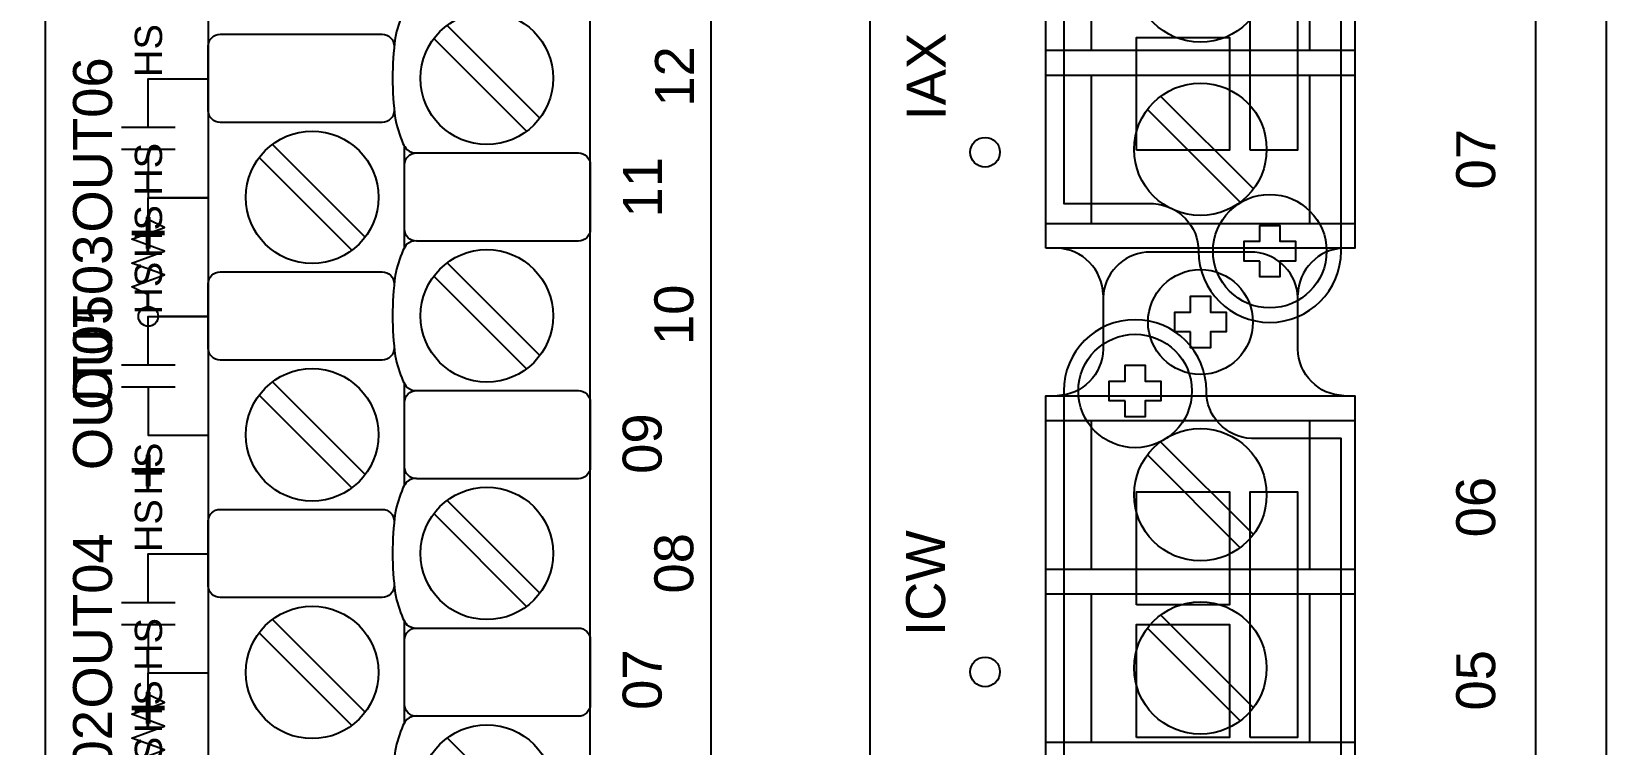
# Model space of a CAD drawing. Extents: x 1 to 47, y 1 to 34.6.
# Drawn here: x 35.134 to 39.11, y 5.817 to 7.618 of the extents above; entities that cross this region are included whole.
import ezdxf

# ---------------------------------------------------------------- set-up
doc = ezdxf.new("R2010")
doc.units = 0
doc.header["$MEASUREMENT"] = 0
for name, color, linetype in [('2_1__X__SCREW_TERMINAL_BLO', 7, 'CONTINUOUS'), ('2_2__2__CONNECTORIZED', 7, 'CONTINUOUS'), ('8_1__0__EMPTY_IO_BOARD_POS', 7, 'CONTINUOUS'), ('8_2__2___8__OPTOISOLATED_I', 7, 'CONTINUOUS'), ('8_3__7___8__OPTOISOLATED_I', 7, 'CONTINUOUS'), ('8_4__C___18__COMMON____6__', 7, 'CONTINUOUS'), ('8_5__D___18__COMMON____6__', 7, 'CONTINUOUS'), ('8_6__E___8__OPTOISOLATED_I', 7, 'CONTINUOUS'), ('8_7__4___18__COMMON____6__', 7, 'CONTINUOUS'), ('8_8__8___8__OPTOISOLATED_I', 7, 'CONTINUOUS'), ('9_0______DWG_', 7, 'CONTINUOUS')]:
    doc.layers.add(name, color=color, linetype=linetype)
doc.styles.add('ARIAL', font='arial.ttf')

msp = doc.modelspace()

# ---------------------------------------------------------------- linework, layer by layer
at = {"layer": '2_1__X__SCREW_TERMINAL_BLO'}
for points in [[(37.695, 7.0703), (37.695, 9.7579), (38.475, 9.7579), (38.475, 7.0703)], [(38.0602, 6.8592), (38.0199, 6.8592), (38.0199, 6.9091), (38.0602, 6.9091), (38.0602, 6.9492), (38.1101, 6.9492), (38.1101, 6.9091), (38.1501, 6.9091), (38.1501, 6.8592), (38.1101, 6.8592), (38.1101, 6.819), (38.0602, 6.819)], [(37.695, 4.0102), (37.695, 6.6978), (38.475, 6.6978), (38.475, 4.0102)]]:
    msp.add_lwpolyline(points, close=True, dxfattribs=at)
for points in [[(37.8101, 7.5704), (37.8101, 7.9454)], [(38.3599, 7.9454), (38.3599, 7.5704)], [(37.695, 7.5704), (38.475, 7.5704)], [(37.695, 7.5079), (38.475, 7.5079)], [(37.8101, 7.1329), (37.8101, 7.5079)], [(38.3599, 7.5079), (38.3599, 7.1329)], [(37.9845, 7.4542), (38.2186, 7.2201)], [(37.951, 7.4208), (38.1852, 7.1867)], [(37.695, 7.1329), (38.475, 7.1329)], [(37.695, 6.6352), (38.475, 6.6352)], [(37.8101, 6.2602), (37.8101, 6.6352)], [(38.3599, 6.6352), (38.3599, 6.2602)], [(37.9845, 6.5816), (38.2186, 6.3474)], [(37.951, 6.5482), (38.1852, 6.314)], [(37.695, 6.2602), (38.475, 6.2602)], [(37.695, 6.1979), (38.475, 6.1979)], [(37.8101, 5.8229), (37.8101, 6.1979)], [(38.3599, 6.1979), (38.3599, 5.8229)], [(37.9845, 6.1441), (38.2186, 5.9099)], [(37.951, 6.1107), (38.1852, 5.8765)], [(37.695, 5.8229), (38.475, 5.8229)]]:
    msp.add_lwpolyline(points, dxfattribs=at)
for points in [[(37.839, 6.9523, 0.403969), (37.7231, 7.0703)], [(38.4469, 6.698, -0.403969), (38.331, 6.8159), (38.3309, 6.9461, 0.374201), (38.2222, 7.0607), (37.9478, 7.0607, 0.374201), (37.839, 6.9461), (37.839, 6.8159, -0.403969), (37.7231, 6.698)], [(38.4469, 7.0703, 0.403969), (38.331, 6.9523)]]:
    msp.add_lwpolyline(points, format="xyb", dxfattribs=at)
for centre, radius in [((38.0848, 7.758), 0.1673), ((38.0848, 7.3204), 0.1673), ((38.085, 6.8841), 0.1324), ((38.0848, 6.4478), 0.1673), ((38.0848, 6.0103), 0.1673)]:
    msp.add_circle(centre, radius, dxfattribs=at)
at = {"layer": '2_2__2__CONNECTORIZED'}
for points in [[(38.08, 7.063, 1), (38.44, 7.063), (38.4402, 9.653), (38.2139, 9.653, -0.405199), (38.1, 9.7729, 0.999995), (37.7399, 9.7729), (37.7401, 7.183), (37.9661, 7.183, -0.399232)], [(38.08, 4, 1), (38.44, 4), (38.4402, 6.59), (38.2139, 6.59, -0.405199), (38.1, 6.7099, 0.999995), (37.7399, 6.7099), (37.7401, 4.12), (37.9661, 4.12, -0.399232)]]:
    msp.add_lwpolyline(points, format="xyb", close=True, dxfattribs=at)
for points in [[(38.2101, 7.3179), (38.2101, 7.9379), (38.3301, 7.9379), (38.3301, 7.3179)], [(37.9235, 7.3179), (37.9235, 7.6029), (38.1585, 7.6029), (38.1585, 7.3179)], [(38.2348, 7.038), (38.1949, 7.038), (38.1949, 7.088), (38.2348, 7.088), (38.2348, 7.1281), (38.2852, 7.1281), (38.2852, 7.088), (38.3251, 7.088), (38.3251, 7.038), (38.2852, 7.038), (38.2852, 6.9979), (38.2348, 6.9979), (38.2348, 7.038)], [(37.8948, 6.6849), (37.8548, 6.6849), (37.8548, 6.7349), (37.8948, 6.7349), (37.8948, 6.775), (37.9451, 6.775), (37.9451, 6.7349), (37.9851, 6.7349), (37.9851, 6.6849), (37.9451, 6.6849), (37.9451, 6.6448), (37.8948, 6.6448), (37.8948, 6.6849)], [(37.9235, 6.1699), (37.9235, 6.4549), (38.1585, 6.4549), (38.1585, 6.1699)], [(38.2101, 5.8349), (38.2101, 6.4549), (38.3301, 6.4549), (38.3301, 5.8349)], [(37.9235, 5.8349), (37.9235, 6.1199), (38.1585, 6.1199), (38.1585, 5.8349)]]:
    msp.add_lwpolyline(points, close=True, dxfattribs=at)
for centre in [(38.26, 7.063), (37.92, 6.7099)]:
    msp.add_circle(centre, 0.1433, dxfattribs=at)
at = {"layer": '8_1__0__EMPTY_IO_BOARD_POS'}
msp.add_lwpolyline([(36.3965, 4.0875), (36.5145, 4.0875, 0.414213), (36.5445, 4.1175), (36.5445, 9.0993, 0.414214), (36.5145, 9.1293), (36.2015, 9.1293), (35.9567, 9.2202, 0.480048), (35.7585, 9.0752), (35.7585, 8.841, -0.414214), (35.7285, 8.811), (35.6104, 8.811, 0.414212), (35.5804, 8.781), (35.5803, 8.781), (35.5803, 3.7999, 0.414215), (35.6103, 3.7699), (35.9232, 3.77), (36.1679, 3.6791, 0.47859), (36.3665, 3.8241), (36.3665, 4.0575, -0.414214)], format="xyb", close=True, dxfattribs=at)
at = {"layer": '8_2__2___8__OPTOISOLATED_I'}
for points in [[(36.3965, 4.0875), (36.5145, 4.0875, 0.414213), (36.5445, 4.1175), (36.5445, 9.0993, 0.414214), (36.5145, 9.1293), (36.2015, 9.1293), (35.9567, 9.2202, 0.480048), (35.7585, 9.0752), (35.7585, 8.841, -0.414214), (35.7285, 8.811), (35.6104, 8.811, 0.414212), (35.5804, 8.781), (35.5803, 8.781), (35.5803, 3.7999, 0.414215), (35.6103, 3.7699), (35.9232, 3.77), (36.1679, 3.6791, 0.47859), (36.3665, 3.8241), (36.3665, 4.0575, -0.414214)], [(36.0757, 7.1183), (36.0757, 7.2811, -0.414214), (36.1057, 7.3111), (36.5145, 7.3111, -0.414214), (36.5445, 7.2811), (36.5445, 7.1183, -0.414214), (36.5145, 7.0883), (36.1057, 7.0883, -0.414214)], [(36.0757, 6.5183), (36.0757, 6.6811, -0.414214), (36.1057, 6.7111), (36.5145, 6.7111, -0.414214), (36.5445, 6.6811), (36.5445, 6.5183, -0.414214), (36.5145, 6.4883), (36.1057, 6.4883, -0.414214)], [(36.0757, 5.9183), (36.0757, 6.0811, -0.414214), (36.1057, 6.1111), (36.5145, 6.1111, -0.414214), (36.5445, 6.0811), (36.5445, 5.9183, -0.414214), (36.5145, 5.8883), (36.1057, 5.8883, -0.414214)]]:
    msp.add_lwpolyline(points, format="xyb", close=True, dxfattribs=at)
for points in [[(36.1057, 7.689, 0.191033), (36.0818, 7.6805, 0.081668), (36.0717, 7.6649, 0.0591), (36.0523, 7.6012, 0.034646), (36.0453, 7.4996, 0.03436), (36.0523, 7.399, 0.0591), (36.0717, 7.3352, 0.081668), (36.0818, 7.3196, 0.191033), (36.1057, 7.3111)], [(36.0491, 7.426), (36.0491, 7.4181, -0.414214), (36.0191, 7.3881), (35.6103, 7.3881, -0.414214), (35.5803, 7.4181), (35.5803, 7.5809, -0.414214), (35.6103, 7.6109), (36.0191, 7.6109, -0.414214), (36.0491, 7.5809), (36.0491, 7.5741)], [(36.1057, 7.089, 0.191033), (36.0818, 7.0805, 0.081668), (36.0717, 7.0649, 0.0591), (36.0523, 7.0012, 0.034646), (36.0453, 6.8996, 0.03436), (36.0523, 6.799, 0.0591), (36.0717, 6.7352, 0.081668), (36.0818, 6.7196, 0.191033), (36.1057, 6.7111)], [(36.0491, 6.826), (36.0491, 6.8181, -0.414214), (36.0191, 6.7881), (35.6103, 6.7881, -0.414214), (35.5803, 6.8181), (35.5803, 6.9809, -0.414214), (35.6103, 7.0109), (36.0191, 7.0109, -0.414214), (36.0491, 6.9809), (36.0491, 6.9741)], [(36.1057, 6.489, 0.191033), (36.0818, 6.4805, 0.081668), (36.0717, 6.4649, 0.0591), (36.0523, 6.4012, 0.034646), (36.0453, 6.2996, 0.03436), (36.0523, 6.199, 0.0591), (36.0717, 6.1352, 0.081668), (36.0818, 6.1196, 0.191033), (36.1057, 6.1111)], [(36.0491, 6.226), (36.0491, 6.2181, -0.414214), (36.0191, 6.1881), (35.6103, 6.1881, -0.414214), (35.5803, 6.2181), (35.5803, 6.3809, -0.414214), (35.6103, 6.4109), (36.0191, 6.4109, -0.414214), (36.0491, 6.3809), (36.0491, 6.3741)], [(36.1057, 5.889, 0.191033), (36.0818, 5.8805, 0.081668), (36.0717, 5.8649, 0.0591), (36.0523, 5.8012, 0.034646), (36.0453, 5.6996, 0.03436), (36.0523, 5.599, 0.0591), (36.0717, 5.5352, 0.081668), (36.0818, 5.5196, 0.191033), (36.1057, 5.5111)]]:
    msp.add_lwpolyline(points, format="xyb", dxfattribs=at)
for points in [[(36.1497, 7.6), (36.3839, 7.3659)], [(36.1831, 7.6334), (36.4173, 7.3993)], [(35.4288, 7.376), (35.4288, 7.4982), (35.5799, 7.4982)], [(35.3613, 7.376), (35.4963, 7.376)], [(35.3613, 7.3203), (35.4963, 7.3203)], [(35.4288, 7.3203), (35.4288, 7.1982), (35.5799, 7.1982)], [(35.7421, 7.3328), (35.9763, 7.0986)], [(36.0757, 7.0725), (36.0757, 7.3276)], [(35.7087, 7.2994), (35.9429, 7.0652)], [(36.1497, 7), (36.3839, 6.7658)], [(36.1831, 7.0334), (36.4173, 6.7993)], [(35.4288, 6.776), (35.4288, 6.8982), (35.5799, 6.8982)], [(35.3613, 6.776), (35.4963, 6.776)], [(35.3613, 6.7203), (35.4963, 6.7203)], [(35.4288, 6.7203), (35.4288, 6.5982), (35.5799, 6.5982)], [(35.7421, 6.7328), (35.9763, 6.4986)], [(36.0757, 6.4725), (36.0757, 6.7276)], [(35.7087, 6.6994), (35.9429, 6.4652)], [(36.1831, 6.4334), (36.4173, 6.1993)], [(36.1497, 6.4), (36.3839, 6.1658)], [(35.4288, 6.176), (35.4288, 6.2982), (35.5799, 6.2982)], [(35.3613, 6.176), (35.4963, 6.176)], [(35.7421, 6.1328), (35.9763, 5.8986)], [(36.0757, 5.8725), (36.0757, 6.1276)], [(35.3613, 6.1203), (35.4963, 6.1203)], [(35.4288, 6.1203), (35.4288, 5.9982), (35.5799, 5.9982)], [(35.7087, 6.0994), (35.9429, 5.8652)], [(36.1831, 5.8334), (36.4173, 5.5993)]]:
    msp.add_lwpolyline(points, dxfattribs=at)
for centre in [(36.2835, 7.4996), (35.8425, 7.199), (36.2835, 6.8996), (35.8425, 6.599), (36.2835, 6.2996), (35.8425, 5.999), (36.2835, 5.6996)]:
    msp.add_circle(centre, 0.1673, dxfattribs=at)
at = {"layer": '8_3__7___8__OPTOISOLATED_I'}
for points in [[(36.3965, 4.0875), (36.5145, 4.0875, 0.414213), (36.5445, 4.1175), (36.5445, 9.0993, 0.414214), (36.5145, 9.1293), (36.2015, 9.1293), (35.9567, 9.2202, 0.480048), (35.7585, 9.0752), (35.7585, 8.841, -0.414214), (35.7285, 8.811), (35.6104, 8.811, 0.414212), (35.5804, 8.781), (35.5803, 8.781), (35.5803, 3.7999, 0.414215), (35.6103, 3.7699), (35.9232, 3.77), (36.1679, 3.6791, 0.47859), (36.3665, 3.8241), (36.3665, 4.0575, -0.414214)], [(36.0757, 7.1183), (36.0757, 7.2811, -0.414214), (36.1057, 7.3111), (36.5145, 7.3111, -0.414214), (36.5445, 7.2811), (36.5445, 7.1183, -0.414214), (36.5145, 7.0883), (36.1057, 7.0883, -0.414214)], [(36.0757, 6.5183), (36.0757, 6.6811, -0.414214), (36.1057, 6.7111), (36.5145, 6.7111, -0.414214), (36.5445, 6.6811), (36.5445, 6.5183, -0.414214), (36.5145, 6.4883), (36.1057, 6.4883, -0.414214)], [(36.0757, 5.9183), (36.0757, 6.0811, -0.414214), (36.1057, 6.1111), (36.5145, 6.1111, -0.414214), (36.5445, 6.0811), (36.5445, 5.9183, -0.414214), (36.5145, 5.8883), (36.1057, 5.8883, -0.414214)]]:
    msp.add_lwpolyline(points, format="xyb", close=True, dxfattribs=at)
for points in [[(36.1057, 7.689, 0.191033), (36.0818, 7.6805, 0.081668), (36.0717, 7.6649, 0.0591), (36.0523, 7.6012, 0.034646), (36.0453, 7.4996, 0.03436), (36.0523, 7.399, 0.0591), (36.0717, 7.3352, 0.081668), (36.0818, 7.3196, 0.191033), (36.1057, 7.3111)], [(36.0491, 7.426), (36.0491, 7.4181, -0.414214), (36.0191, 7.3881), (35.6103, 7.3881, -0.414214), (35.5803, 7.4181), (35.5803, 7.5809, -0.414214), (35.6103, 7.6109), (36.0191, 7.6109, -0.414214), (36.0491, 7.5809), (36.0491, 7.5741)], [(36.1057, 7.089, 0.191033), (36.0818, 7.0805, 0.081668), (36.0717, 7.0649, 0.0591), (36.0523, 7.0012, 0.034646), (36.0453, 6.8996, 0.03436), (36.0523, 6.799, 0.0591), (36.0717, 6.7352, 0.081668), (36.0818, 6.7196, 0.191033), (36.1057, 6.7111)], [(36.0491, 6.826), (36.0491, 6.8181, -0.414214), (36.0191, 6.7881), (35.6103, 6.7881, -0.414214), (35.5803, 6.8181), (35.5803, 6.9809, -0.414214), (35.6103, 7.0109), (36.0191, 7.0109, -0.414214), (36.0491, 6.9809), (36.0491, 6.9741)], [(36.1057, 6.489, 0.191033), (36.0818, 6.4805, 0.081668), (36.0717, 6.4649, 0.0591), (36.0523, 6.4012, 0.034646), (36.0453, 6.2996, 0.03436), (36.0523, 6.199, 0.0591), (36.0717, 6.1352, 0.081668), (36.0818, 6.1196, 0.191033), (36.1057, 6.1111)], [(36.0491, 6.226), (36.0491, 6.2181, -0.414214), (36.0191, 6.1881), (35.6103, 6.1881, -0.414214), (35.5803, 6.2181), (35.5803, 6.3809, -0.414214), (35.6103, 6.4109), (36.0191, 6.4109, -0.414214), (36.0491, 6.3809), (36.0491, 6.3741)], [(36.1057, 5.889, 0.191033), (36.0818, 5.8805, 0.081668), (36.0717, 5.8649, 0.0591), (36.0523, 5.8012, 0.034646), (36.0453, 5.6996, 0.03436), (36.0523, 5.599, 0.0591), (36.0717, 5.5352, 0.081668), (36.0818, 5.5196, 0.191033), (36.1057, 5.5111)]]:
    msp.add_lwpolyline(points, format="xyb", dxfattribs=at)
for points in [[(36.1497, 7.6), (36.3839, 7.3659)], [(36.1831, 7.6334), (36.4173, 7.3993)], [(35.4288, 7.376), (35.4288, 7.4982), (35.5799, 7.4982)], [(35.3613, 7.376), (35.4963, 7.376)], [(35.3613, 7.3203), (35.4963, 7.3203)], [(35.4288, 7.3203), (35.4288, 7.1982), (35.5799, 7.1982)], [(35.7421, 7.3328), (35.9763, 7.0986)], [(36.0757, 7.0725), (36.0757, 7.3276)], [(35.7087, 7.2994), (35.9429, 7.0652)], [(36.1497, 7), (36.3839, 6.7658)], [(36.1831, 7.0334), (36.4173, 6.7993)], [(35.4288, 6.776), (35.4288, 6.8982), (35.5799, 6.8982)], [(35.3613, 6.776), (35.4963, 6.776)], [(35.3613, 6.7203), (35.4963, 6.7203)], [(35.4288, 6.7203), (35.4288, 6.5982), (35.5799, 6.5982)], [(35.7421, 6.7328), (35.9763, 6.4986)], [(36.0757, 6.4725), (36.0757, 6.7276)], [(35.7087, 6.6994), (35.9429, 6.4652)], [(36.1831, 6.4334), (36.4173, 6.1993)], [(36.1497, 6.4), (36.3839, 6.1658)], [(35.4288, 6.176), (35.4288, 6.2982), (35.5799, 6.2982)], [(35.3613, 6.176), (35.4963, 6.176)], [(35.7421, 6.1328), (35.9763, 5.8986)], [(36.0757, 5.8725), (36.0757, 6.1276)], [(35.3613, 6.1203), (35.4963, 6.1203)], [(35.4288, 6.1203), (35.4288, 5.9982), (35.5799, 5.9982)], [(35.7087, 6.0994), (35.9429, 5.8652)], [(36.1831, 5.8334), (36.4173, 5.5993)]]:
    msp.add_lwpolyline(points, dxfattribs=at)
for centre in [(36.2835, 7.4996), (35.8425, 7.199), (36.2835, 6.8996), (35.8425, 6.599), (36.2835, 6.2996), (35.8425, 5.999), (36.2835, 5.6996)]:
    msp.add_circle(centre, 0.1673, dxfattribs=at)
at = {"layer": '8_4__C___18__COMMON____6__'}
for points in [[(36.3965, 4.0875), (36.5145, 4.0875, 0.414213), (36.5445, 4.1175), (36.5445, 9.0993, 0.414214), (36.5145, 9.1293), (36.2015, 9.1293), (35.9567, 9.2202, 0.480048), (35.7585, 9.0752), (35.7585, 8.841, -0.414214), (35.7285, 8.811), (35.6104, 8.811, 0.414212), (35.5804, 8.781), (35.5803, 8.781), (35.5803, 3.7999, 0.414215), (35.6103, 3.7699), (35.9232, 3.77), (36.1679, 3.6791, 0.47859), (36.3665, 3.8241), (36.3665, 4.0575, -0.414214)], [(36.0757, 7.1183), (36.0757, 7.2811, -0.414214), (36.1057, 7.3111), (36.5145, 7.3111, -0.414214), (36.5445, 7.2811), (36.5445, 7.1183, -0.414214), (36.5145, 7.0883), (36.1057, 7.0883, -0.414214)], [(36.0757, 6.5183), (36.0757, 6.6811, -0.414214), (36.1057, 6.7111), (36.5145, 6.7111, -0.414214), (36.5445, 6.6811), (36.5445, 6.5183, -0.414214), (36.5145, 6.4883), (36.1057, 6.4883, -0.414214)], [(36.0757, 5.9183), (36.0757, 6.0811, -0.414214), (36.1057, 6.1111), (36.5145, 6.1111, -0.414214), (36.5445, 6.0811), (36.5445, 5.9183, -0.414214), (36.5145, 5.8883), (36.1057, 5.8883, -0.414214)]]:
    msp.add_lwpolyline(points, format="xyb", close=True, dxfattribs=at)
for points in [[(36.1057, 7.689, 0.191033), (36.0818, 7.6805, 0.081668), (36.0717, 7.6649, 0.0591), (36.0523, 7.6012, 0.034646), (36.0453, 7.4996, 0.03436), (36.0523, 7.399, 0.0591), (36.0717, 7.3352, 0.081668), (36.0818, 7.3196, 0.191033), (36.1057, 7.3111)], [(36.0491, 7.426), (36.0491, 7.4181, -0.414214), (36.0191, 7.3881), (35.6103, 7.3881, -0.414214), (35.5803, 7.4181), (35.5803, 7.5809, -0.414214), (35.6103, 7.6109), (36.0191, 7.6109, -0.414214), (36.0491, 7.5809), (36.0491, 7.5741)], [(36.1057, 7.089, 0.191033), (36.0818, 7.0805, 0.081668), (36.0717, 7.0649, 0.0591), (36.0523, 7.0012, 0.034646), (36.0453, 6.8996, 0.03436), (36.0523, 6.799, 0.0591), (36.0717, 6.7352, 0.081668), (36.0818, 6.7196, 0.191033), (36.1057, 6.7111)], [(36.0491, 6.826), (36.0491, 6.8181, -0.414214), (36.0191, 6.7881), (35.6103, 6.7881, -0.414214), (35.5803, 6.8181), (35.5803, 6.9809, -0.414214), (35.6103, 7.0109), (36.0191, 7.0109, -0.414214), (36.0491, 6.9809), (36.0491, 6.9741)], [(36.1057, 6.489, 0.191033), (36.0818, 6.4805, 0.081668), (36.0717, 6.4649, 0.0591), (36.0523, 6.4012, 0.034646), (36.0453, 6.2996, 0.03436), (36.0523, 6.199, 0.0591), (36.0717, 6.1352, 0.081668), (36.0818, 6.1196, 0.191033), (36.1057, 6.1111)], [(36.0491, 6.226), (36.0491, 6.2181, -0.414214), (36.0191, 6.1881), (35.6103, 6.1881, -0.414214), (35.5803, 6.2181), (35.5803, 6.3809, -0.414214), (35.6103, 6.4109), (36.0191, 6.4109, -0.414214), (36.0491, 6.3809), (36.0491, 6.3741)], [(36.1057, 5.889, 0.191033), (36.0818, 5.8805, 0.081668), (36.0717, 5.8649, 0.0591), (36.0523, 5.8012, 0.034646), (36.0453, 5.6996, 0.03436), (36.0523, 5.599, 0.0591), (36.0717, 5.5352, 0.081668), (36.0818, 5.5196, 0.191033), (36.1057, 5.5111)]]:
    msp.add_lwpolyline(points, format="xyb", dxfattribs=at)
for points in [[(36.1497, 7.6), (36.3839, 7.3659)], [(36.1831, 7.6334), (36.4173, 7.3993)], [(35.4288, 7.376), (35.4288, 7.4982), (35.5799, 7.4982)], [(35.3613, 7.376), (35.4963, 7.376)], [(35.3613, 7.3203), (35.4963, 7.3203)], [(35.4288, 7.3203), (35.4288, 7.1982), (35.5799, 7.1982)], [(35.7421, 7.3328), (35.9763, 7.0986)], [(36.0757, 7.0725), (36.0757, 7.3276)], [(35.7087, 7.2994), (35.9429, 7.0652)], [(36.1497, 7), (36.3839, 6.7658)], [(36.1831, 7.0334), (36.4173, 6.7993)], [(35.4288, 6.776), (35.4288, 6.8982), (35.5799, 6.8982)], [(35.3613, 6.776), (35.4963, 6.776)], [(35.3613, 6.7203), (35.4963, 6.7203)], [(35.4288, 6.7203), (35.4288, 6.5982), (35.5799, 6.5982)], [(35.7421, 6.7328), (35.9763, 6.4986)], [(36.0757, 6.4725), (36.0757, 6.7276)], [(35.7087, 6.6994), (35.9429, 6.4652)], [(36.1831, 6.4334), (36.4173, 6.1993)], [(36.1497, 6.4), (36.3839, 6.1658)], [(35.4288, 6.176), (35.4288, 6.2982), (35.5799, 6.2982)], [(35.3613, 6.176), (35.4963, 6.176)], [(35.7421, 6.1328), (35.9763, 5.8986)], [(36.0757, 5.8725), (36.0757, 6.1276)], [(35.3613, 6.1203), (35.4963, 6.1203)], [(35.4288, 6.1203), (35.4288, 5.9982), (35.5799, 5.9982)], [(35.7087, 6.0994), (35.9429, 5.8652)], [(36.1831, 5.8334), (36.4173, 5.5993)]]:
    msp.add_lwpolyline(points, dxfattribs=at)
for centre in [(36.2835, 7.4996), (35.8425, 7.199), (36.2835, 6.8996), (35.8425, 6.599), (36.2835, 6.2996), (35.8425, 5.999), (36.2835, 5.6996)]:
    msp.add_circle(centre, 0.1673, dxfattribs=at)
at = {"layer": '8_5__D___18__COMMON____6__'}
for points in [[(36.3965, 4.0875), (36.5145, 4.0875, 0.414213), (36.5445, 4.1175), (36.5445, 9.0993, 0.414214), (36.5145, 9.1293), (36.2015, 9.1293), (35.9567, 9.2202, 0.480048), (35.7585, 9.0752), (35.7585, 8.841, -0.414214), (35.7285, 8.811), (35.6104, 8.811, 0.414212), (35.5804, 8.781), (35.5803, 8.781), (35.5803, 3.7999, 0.414215), (35.6103, 3.7699), (35.9232, 3.77), (36.1679, 3.6791, 0.47859), (36.3665, 3.8241), (36.3665, 4.0575, -0.414214)], [(36.0757, 7.1183), (36.0757, 7.2811, -0.414214), (36.1057, 7.3111), (36.5145, 7.3111, -0.414214), (36.5445, 7.2811), (36.5445, 7.1183, -0.414214), (36.5145, 7.0883), (36.1057, 7.0883, -0.414214)], [(36.0757, 6.5183), (36.0757, 6.6811, -0.414214), (36.1057, 6.7111), (36.5145, 6.7111, -0.414214), (36.5445, 6.6811), (36.5445, 6.5183, -0.414214), (36.5145, 6.4883), (36.1057, 6.4883, -0.414214)], [(36.0757, 5.9183), (36.0757, 6.0811, -0.414214), (36.1057, 6.1111), (36.5145, 6.1111, -0.414214), (36.5445, 6.0811), (36.5445, 5.9183, -0.414214), (36.5145, 5.8883), (36.1057, 5.8883, -0.414214)]]:
    msp.add_lwpolyline(points, format="xyb", close=True, dxfattribs=at)
for points in [[(36.1057, 7.689, 0.191033), (36.0818, 7.6805, 0.081668), (36.0717, 7.6649, 0.0591), (36.0523, 7.6012, 0.034646), (36.0453, 7.4996, 0.03436), (36.0523, 7.399, 0.0591), (36.0717, 7.3352, 0.081668), (36.0818, 7.3196, 0.191033), (36.1057, 7.3111)], [(36.0491, 7.426), (36.0491, 7.4181, -0.414214), (36.0191, 7.3881), (35.6103, 7.3881, -0.414214), (35.5803, 7.4181), (35.5803, 7.5809, -0.414214), (35.6103, 7.6109), (36.0191, 7.6109, -0.414214), (36.0491, 7.5809), (36.0491, 7.5741)], [(36.1057, 7.089, 0.191033), (36.0818, 7.0805, 0.081668), (36.0717, 7.0649, 0.0591), (36.0523, 7.0012, 0.034646), (36.0453, 6.8996, 0.03436), (36.0523, 6.799, 0.0591), (36.0717, 6.7352, 0.081668), (36.0818, 6.7196, 0.191033), (36.1057, 6.7111)], [(36.0491, 6.826), (36.0491, 6.8181, -0.414214), (36.0191, 6.7881), (35.6103, 6.7881, -0.414214), (35.5803, 6.8181), (35.5803, 6.9809, -0.414214), (35.6103, 7.0109), (36.0191, 7.0109, -0.414214), (36.0491, 6.9809), (36.0491, 6.9741)], [(36.1057, 6.489, 0.191033), (36.0818, 6.4805, 0.081668), (36.0717, 6.4649, 0.0591), (36.0523, 6.4012, 0.034646), (36.0453, 6.2996, 0.03436), (36.0523, 6.199, 0.0591), (36.0717, 6.1352, 0.081668), (36.0818, 6.1196, 0.191033), (36.1057, 6.1111)], [(36.0491, 6.226), (36.0491, 6.2181, -0.414214), (36.0191, 6.1881), (35.6103, 6.1881, -0.414214), (35.5803, 6.2181), (35.5803, 6.3809, -0.414214), (35.6103, 6.4109), (36.0191, 6.4109, -0.414214), (36.0491, 6.3809), (36.0491, 6.3741)], [(36.1057, 5.889, 0.191033), (36.0818, 5.8805, 0.081668), (36.0717, 5.8649, 0.0591), (36.0523, 5.8012, 0.034646), (36.0453, 5.6996, 0.03436), (36.0523, 5.599, 0.0591), (36.0717, 5.5352, 0.081668), (36.0818, 5.5196, 0.191033), (36.1057, 5.5111)]]:
    msp.add_lwpolyline(points, format="xyb", dxfattribs=at)
for points in [[(36.1497, 7.6), (36.3839, 7.3659)], [(36.1831, 7.6334), (36.4173, 7.3993)], [(35.4288, 7.376), (35.4288, 7.4982), (35.5799, 7.4982)], [(35.3613, 7.376), (35.4963, 7.376)], [(35.3613, 7.3203), (35.4963, 7.3203)], [(35.4288, 7.3203), (35.4288, 7.1982), (35.5799, 7.1982)], [(35.7421, 7.3328), (35.9763, 7.0986)], [(36.0757, 7.0725), (36.0757, 7.3276)], [(35.7087, 7.2994), (35.9429, 7.0652)], [(36.1497, 7), (36.3839, 6.7658)], [(36.1831, 7.0334), (36.4173, 6.7993)], [(35.4288, 6.776), (35.4288, 6.8982), (35.5799, 6.8982)], [(35.3613, 6.776), (35.4963, 6.776)], [(35.3613, 6.7203), (35.4963, 6.7203)], [(35.4288, 6.7203), (35.4288, 6.5982), (35.5799, 6.5982)], [(35.7421, 6.7328), (35.9763, 6.4986)], [(36.0757, 6.4725), (36.0757, 6.7276)], [(35.7087, 6.6994), (35.9429, 6.4652)], [(36.1831, 6.4334), (36.4173, 6.1993)], [(36.1497, 6.4), (36.3839, 6.1658)], [(35.4288, 6.176), (35.4288, 6.2982), (35.5799, 6.2982)], [(35.3613, 6.176), (35.4963, 6.176)], [(35.7421, 6.1328), (35.9763, 5.8986)], [(36.0757, 5.8725), (36.0757, 6.1276)], [(35.3613, 6.1203), (35.4963, 6.1203)], [(35.4288, 6.1203), (35.4288, 5.9982), (35.5799, 5.9982)], [(35.7087, 6.0994), (35.9429, 5.8652)], [(36.1831, 5.8334), (36.4173, 5.5993)]]:
    msp.add_lwpolyline(points, dxfattribs=at)
for centre in [(36.2835, 7.4996), (35.8425, 7.199), (36.2835, 6.8996), (35.8425, 6.599), (36.2835, 6.2996), (35.8425, 5.999), (36.2835, 5.6996)]:
    msp.add_circle(centre, 0.1673, dxfattribs=at)
at = {"layer": '8_6__E___8__OPTOISOLATED_I'}
for points in [[(36.3965, 4.0875), (36.5145, 4.0875, 0.414213), (36.5445, 4.1175), (36.5445, 9.0993, 0.414214), (36.5145, 9.1293), (36.2015, 9.1293), (35.9567, 9.2202, 0.480048), (35.7585, 9.0752), (35.7585, 8.841, -0.414214), (35.7285, 8.811), (35.6104, 8.811, 0.414212), (35.5804, 8.781), (35.5803, 8.781), (35.5803, 3.7999, 0.414215), (35.6103, 3.7699), (35.9232, 3.77), (36.1679, 3.6791, 0.47859), (36.3665, 3.8241), (36.3665, 4.0575, -0.414214)], [(36.0757, 7.1183), (36.0757, 7.2811, -0.414214), (36.1057, 7.3111), (36.5145, 7.3111, -0.414214), (36.5445, 7.2811), (36.5445, 7.1183, -0.414214), (36.5145, 7.0883), (36.1057, 7.0883, -0.414214)], [(36.0757, 6.5183), (36.0757, 6.6811, -0.414214), (36.1057, 6.7111), (36.5145, 6.7111, -0.414214), (36.5445, 6.6811), (36.5445, 6.5183, -0.414214), (36.5145, 6.4883), (36.1057, 6.4883, -0.414214)], [(36.0757, 5.9183), (36.0757, 6.0811, -0.414214), (36.1057, 6.1111), (36.5145, 6.1111, -0.414214), (36.5445, 6.0811), (36.5445, 5.9183, -0.414214), (36.5145, 5.8883), (36.1057, 5.8883, -0.414214)]]:
    msp.add_lwpolyline(points, format="xyb", close=True, dxfattribs=at)
for points in [[(36.1057, 7.689, 0.191033), (36.0818, 7.6805, 0.081668), (36.0717, 7.6649, 0.0591), (36.0523, 7.6012, 0.034646), (36.0453, 7.4996, 0.03436), (36.0523, 7.399, 0.0591), (36.0717, 7.3352, 0.081668), (36.0818, 7.3196, 0.191033), (36.1057, 7.3111)], [(36.0491, 7.426), (36.0491, 7.4181, -0.414214), (36.0191, 7.3881), (35.6103, 7.3881, -0.414214), (35.5803, 7.4181), (35.5803, 7.5809, -0.414214), (35.6103, 7.6109), (36.0191, 7.6109, -0.414214), (36.0491, 7.5809), (36.0491, 7.5741)], [(36.1057, 7.089, 0.191033), (36.0818, 7.0805, 0.081668), (36.0717, 7.0649, 0.0591), (36.0523, 7.0012, 0.034646), (36.0453, 6.8996, 0.03436), (36.0523, 6.799, 0.0591), (36.0717, 6.7352, 0.081668), (36.0818, 6.7196, 0.191033), (36.1057, 6.7111)], [(36.0491, 6.826), (36.0491, 6.8181, -0.414214), (36.0191, 6.7881), (35.6103, 6.7881, -0.414214), (35.5803, 6.8181), (35.5803, 6.9809, -0.414214), (35.6103, 7.0109), (36.0191, 7.0109, -0.414214), (36.0491, 6.9809), (36.0491, 6.9741)], [(36.1057, 6.489, 0.191033), (36.0818, 6.4805, 0.081668), (36.0717, 6.4649, 0.0591), (36.0523, 6.4012, 0.034646), (36.0453, 6.2996, 0.03436), (36.0523, 6.199, 0.0591), (36.0717, 6.1352, 0.081668), (36.0818, 6.1196, 0.191033), (36.1057, 6.1111)], [(36.0491, 6.226), (36.0491, 6.2181, -0.414214), (36.0191, 6.1881), (35.6103, 6.1881, -0.414214), (35.5803, 6.2181), (35.5803, 6.3809, -0.414214), (35.6103, 6.4109), (36.0191, 6.4109, -0.414214), (36.0491, 6.3809), (36.0491, 6.3741)], [(36.1057, 5.889, 0.191033), (36.0818, 5.8805, 0.081668), (36.0717, 5.8649, 0.0591), (36.0523, 5.8012, 0.034646), (36.0453, 5.6996, 0.03436), (36.0523, 5.599, 0.0591), (36.0717, 5.5352, 0.081668), (36.0818, 5.5196, 0.191033), (36.1057, 5.5111)]]:
    msp.add_lwpolyline(points, format="xyb", dxfattribs=at)
for points in [[(36.1497, 7.6), (36.3839, 7.3659)], [(36.1831, 7.6334), (36.4173, 7.3993)], [(35.7421, 7.3328), (35.9763, 7.0986)], [(36.0757, 7.0725), (36.0757, 7.3276)], [(35.7087, 7.2994), (35.9429, 7.0652)], [(35.4288, 6.9231), (35.4288, 6.9531), (35.3876, 6.9731), (35.4701, 7.0031), (35.3876, 7.0331), (35.4701, 7.0631), (35.3876, 7.0931), (35.4701, 7.1231), (35.4288, 7.1431), (35.4288, 7.1981), (35.5799, 7.1981)], [(36.1497, 7), (36.3839, 6.7658)], [(36.1831, 7.0334), (36.4173, 6.7993)], [(35.5799, 6.8981), (35.4538, 6.8981)], [(35.4288, 6.7759), (35.4288, 6.8731)], [(35.3688, 6.7759), (35.4888, 6.7759)], [(35.3688, 6.7203), (35.4888, 6.7203)], [(35.4288, 6.7203), (35.4288, 6.5981), (35.5799, 6.5981)], [(35.7421, 6.7328), (35.9763, 6.4986)], [(36.0757, 6.4725), (36.0757, 6.7276)], [(35.7087, 6.6994), (35.9429, 6.4652)], [(36.1831, 6.4334), (36.4173, 6.1993)], [(36.1497, 6.4), (36.3839, 6.1658)], [(35.7421, 6.1328), (35.9763, 5.8986)], [(36.0757, 5.8725), (36.0757, 6.1276)], [(35.7087, 6.0994), (35.9429, 5.8652)], [(35.4288, 5.7232), (35.4288, 5.7531), (35.3876, 5.7731), (35.4701, 5.8031), (35.3876, 5.8331), (35.4701, 5.8631), (35.3876, 5.8932), (35.4701, 5.9232), (35.4288, 5.9432), (35.4288, 5.9982), (35.5799, 5.9982)], [(36.1831, 5.8334), (36.4173, 5.5993)]]:
    msp.add_lwpolyline(points, dxfattribs=at)
for centre, radius in [((36.2835, 7.4996), 0.1673), ((35.8425, 7.199), 0.1673), ((36.2835, 6.8996), 0.1673), ((35.4288, 6.8981), 0.025), ((35.8425, 6.599), 0.1673), ((36.2835, 6.2996), 0.1673), ((35.8425, 5.999), 0.1673), ((36.2835, 5.6996), 0.1673)]:
    msp.add_circle(centre, radius, dxfattribs=at)
at = {"layer": '8_7__4___18__COMMON____6__'}
for points in [[(36.3965, 4.0875), (36.5145, 4.0875, 0.414213), (36.5445, 4.1175), (36.5445, 9.0993, 0.414214), (36.5145, 9.1293), (36.2015, 9.1293), (35.9567, 9.2202, 0.480048), (35.7585, 9.0752), (35.7585, 8.841, -0.414214), (35.7285, 8.811), (35.6104, 8.811, 0.414212), (35.5804, 8.781), (35.5803, 8.781), (35.5803, 3.7999, 0.414215), (35.6103, 3.7699), (35.9232, 3.77), (36.1679, 3.6791, 0.47859), (36.3665, 3.8241), (36.3665, 4.0575, -0.414214)], [(36.0757, 7.1183), (36.0757, 7.2811, -0.414214), (36.1057, 7.3111), (36.5145, 7.3111, -0.414214), (36.5445, 7.2811), (36.5445, 7.1183, -0.414214), (36.5145, 7.0883), (36.1057, 7.0883, -0.414214)], [(36.0757, 6.5183), (36.0757, 6.6811, -0.414214), (36.1057, 6.7111), (36.5145, 6.7111, -0.414214), (36.5445, 6.6811), (36.5445, 6.5183, -0.414214), (36.5145, 6.4883), (36.1057, 6.4883, -0.414214)], [(36.0757, 5.9183), (36.0757, 6.0811, -0.414214), (36.1057, 6.1111), (36.5145, 6.1111, -0.414214), (36.5445, 6.0811), (36.5445, 5.9183, -0.414214), (36.5145, 5.8883), (36.1057, 5.8883, -0.414214)]]:
    msp.add_lwpolyline(points, format="xyb", close=True, dxfattribs=at)
for points in [[(36.1057, 7.689, 0.191033), (36.0818, 7.6805, 0.081668), (36.0717, 7.6649, 0.0591), (36.0523, 7.6012, 0.034646), (36.0453, 7.4996, 0.03436), (36.0523, 7.399, 0.0591), (36.0717, 7.3352, 0.081668), (36.0818, 7.3196, 0.191033), (36.1057, 7.3111)], [(36.0491, 7.426), (36.0491, 7.4181, -0.414214), (36.0191, 7.3881), (35.6103, 7.3881, -0.414214), (35.5803, 7.4181), (35.5803, 7.5809, -0.414214), (35.6103, 7.6109), (36.0191, 7.6109, -0.414214), (36.0491, 7.5809), (36.0491, 7.5741)], [(36.1057, 7.089, 0.191033), (36.0818, 7.0805, 0.081668), (36.0717, 7.0649, 0.0591), (36.0523, 7.0012, 0.034646), (36.0453, 6.8996, 0.03436), (36.0523, 6.799, 0.0591), (36.0717, 6.7352, 0.081668), (36.0818, 6.7196, 0.191033), (36.1057, 6.7111)], [(36.0491, 6.826), (36.0491, 6.8181, -0.414214), (36.0191, 6.7881), (35.6103, 6.7881, -0.414214), (35.5803, 6.8181), (35.5803, 6.9809, -0.414214), (35.6103, 7.0109), (36.0191, 7.0109, -0.414214), (36.0491, 6.9809), (36.0491, 6.9741)], [(36.1057, 6.489, 0.191033), (36.0818, 6.4805, 0.081668), (36.0717, 6.4649, 0.0591), (36.0523, 6.4012, 0.034646), (36.0453, 6.2996, 0.03436), (36.0523, 6.199, 0.0591), (36.0717, 6.1352, 0.081668), (36.0818, 6.1196, 0.191033), (36.1057, 6.1111)], [(36.0491, 6.226), (36.0491, 6.2181, -0.414214), (36.0191, 6.1881), (35.6103, 6.1881, -0.414214), (35.5803, 6.2181), (35.5803, 6.3809, -0.414214), (35.6103, 6.4109), (36.0191, 6.4109, -0.414214), (36.0491, 6.3809), (36.0491, 6.3741)], [(36.1057, 5.889, 0.191033), (36.0818, 5.8805, 0.081668), (36.0717, 5.8649, 0.0591), (36.0523, 5.8012, 0.034646), (36.0453, 5.6996, 0.03436), (36.0523, 5.599, 0.0591), (36.0717, 5.5352, 0.081668), (36.0818, 5.5196, 0.191033), (36.1057, 5.5111)]]:
    msp.add_lwpolyline(points, format="xyb", dxfattribs=at)
for points in [[(36.1497, 7.6), (36.3839, 7.3659)], [(36.1831, 7.6334), (36.4173, 7.3993)], [(35.4288, 7.376), (35.4288, 7.4982), (35.5799, 7.4982)], [(35.3613, 7.376), (35.4963, 7.376)], [(35.3613, 7.3203), (35.4963, 7.3203)], [(35.4288, 7.3203), (35.4288, 7.1982), (35.5799, 7.1982)], [(35.7421, 7.3328), (35.9763, 7.0986)], [(36.0757, 7.0725), (36.0757, 7.3276)], [(35.7087, 7.2994), (35.9429, 7.0652)], [(36.1497, 7), (36.3839, 6.7658)], [(36.1831, 7.0334), (36.4173, 6.7993)], [(35.4288, 6.776), (35.4288, 6.8982), (35.5799, 6.8982)], [(35.3613, 6.776), (35.4963, 6.776)], [(35.3613, 6.7203), (35.4963, 6.7203)], [(35.4288, 6.7203), (35.4288, 6.5982), (35.5799, 6.5982)], [(35.7421, 6.7328), (35.9763, 6.4986)], [(36.0757, 6.4725), (36.0757, 6.7276)], [(35.7087, 6.6994), (35.9429, 6.4652)], [(36.1831, 6.4334), (36.4173, 6.1993)], [(36.1497, 6.4), (36.3839, 6.1658)], [(35.4288, 6.176), (35.4288, 6.2982), (35.5799, 6.2982)], [(35.3613, 6.176), (35.4963, 6.176)], [(35.7421, 6.1328), (35.9763, 5.8986)], [(36.0757, 5.8725), (36.0757, 6.1276)], [(35.3613, 6.1203), (35.4963, 6.1203)], [(35.4288, 6.1203), (35.4288, 5.9982), (35.5799, 5.9982)], [(35.7087, 6.0994), (35.9429, 5.8652)], [(36.1831, 5.8334), (36.4173, 5.5993)]]:
    msp.add_lwpolyline(points, dxfattribs=at)
for centre in [(36.2835, 7.4996), (35.8425, 7.199), (36.2835, 6.8996), (35.8425, 6.599), (36.2835, 6.2996), (35.8425, 5.999), (36.2835, 5.6996)]:
    msp.add_circle(centre, 0.1673, dxfattribs=at)
at = {"layer": '8_8__8___8__OPTOISOLATED_I'}
for points in [[(36.3965, 4.0875), (36.5145, 4.0875, 0.414213), (36.5445, 4.1175), (36.5445, 9.0993, 0.414214), (36.5145, 9.1293), (36.2015, 9.1293), (35.9567, 9.2202, 0.480048), (35.7585, 9.0752), (35.7585, 8.841, -0.414214), (35.7285, 8.811), (35.6104, 8.811, 0.414212), (35.5804, 8.781), (35.5803, 8.781), (35.5803, 3.7999, 0.414215), (35.6103, 3.7699), (35.9232, 3.77), (36.1679, 3.6791, 0.47859), (36.3665, 3.8241), (36.3665, 4.0575, -0.414214)], [(36.0757, 7.1183), (36.0757, 7.2811, -0.414214), (36.1057, 7.3111), (36.5145, 7.3111, -0.414214), (36.5445, 7.2811), (36.5445, 7.1183, -0.414214), (36.5145, 7.0883), (36.1057, 7.0883, -0.414214)], [(36.0757, 6.5183), (36.0757, 6.6811, -0.414214), (36.1057, 6.7111), (36.5145, 6.7111, -0.414214), (36.5445, 6.6811), (36.5445, 6.5183, -0.414214), (36.5145, 6.4883), (36.1057, 6.4883, -0.414214)], [(36.0757, 5.9183), (36.0757, 6.0811, -0.414214), (36.1057, 6.1111), (36.5145, 6.1111, -0.414214), (36.5445, 6.0811), (36.5445, 5.9183, -0.414214), (36.5145, 5.8883), (36.1057, 5.8883, -0.414214)]]:
    msp.add_lwpolyline(points, format="xyb", close=True, dxfattribs=at)
for points in [[(36.1057, 7.689, 0.191033), (36.0818, 7.6805, 0.081668), (36.0717, 7.6649, 0.0591), (36.0523, 7.6012, 0.034646), (36.0453, 7.4996, 0.03436), (36.0523, 7.399, 0.0591), (36.0717, 7.3352, 0.081668), (36.0818, 7.3196, 0.191033), (36.1057, 7.3111)], [(36.0491, 7.426), (36.0491, 7.4181, -0.414214), (36.0191, 7.3881), (35.6103, 7.3881, -0.414214), (35.5803, 7.4181), (35.5803, 7.5809, -0.414214), (35.6103, 7.6109), (36.0191, 7.6109, -0.414214), (36.0491, 7.5809), (36.0491, 7.5741)], [(36.1057, 7.089, 0.191033), (36.0818, 7.0805, 0.081668), (36.0717, 7.0649, 0.0591), (36.0523, 7.0012, 0.034646), (36.0453, 6.8996, 0.03436), (36.0523, 6.799, 0.0591), (36.0717, 6.7352, 0.081668), (36.0818, 6.7196, 0.191033), (36.1057, 6.7111)], [(36.0491, 6.826), (36.0491, 6.8181, -0.414214), (36.0191, 6.7881), (35.6103, 6.7881, -0.414214), (35.5803, 6.8181), (35.5803, 6.9809, -0.414214), (35.6103, 7.0109), (36.0191, 7.0109, -0.414214), (36.0491, 6.9809), (36.0491, 6.9741)], [(36.1057, 6.489, 0.191033), (36.0818, 6.4805, 0.081668), (36.0717, 6.4649, 0.0591), (36.0523, 6.4012, 0.034646), (36.0453, 6.2996, 0.03436), (36.0523, 6.199, 0.0591), (36.0717, 6.1352, 0.081668), (36.0818, 6.1196, 0.191033), (36.1057, 6.1111)], [(36.0491, 6.226), (36.0491, 6.2181, -0.414214), (36.0191, 6.1881), (35.6103, 6.1881, -0.414214), (35.5803, 6.2181), (35.5803, 6.3809, -0.414214), (35.6103, 6.4109), (36.0191, 6.4109, -0.414214), (36.0491, 6.3809), (36.0491, 6.3741)], [(36.1057, 5.889, 0.191033), (36.0818, 5.8805, 0.081668), (36.0717, 5.8649, 0.0591), (36.0523, 5.8012, 0.034646), (36.0453, 5.6996, 0.03436), (36.0523, 5.599, 0.0591), (36.0717, 5.5352, 0.081668), (36.0818, 5.5196, 0.191033), (36.1057, 5.5111)]]:
    msp.add_lwpolyline(points, format="xyb", dxfattribs=at)
for points in [[(36.1497, 7.6), (36.3839, 7.3659)], [(36.1831, 7.6334), (36.4173, 7.3993)], [(35.7421, 7.3328), (35.9763, 7.0986)], [(36.0757, 7.0725), (36.0757, 7.3276)], [(35.7087, 7.2994), (35.9429, 7.0652)], [(35.4288, 6.923), (35.4288, 6.9531), (35.3876, 6.9731), (35.4701, 7.0031), (35.3876, 7.0331), (35.4701, 7.0631), (35.3876, 7.0931), (35.4701, 7.1231), (35.4288, 7.1431), (35.4288, 7.1981), (35.5799, 7.1981)], [(36.1497, 7), (36.3839, 6.7658)], [(36.1831, 7.0334), (36.4173, 6.7993)], [(35.4537, 6.8981), (35.5799, 6.8981)], [(35.4288, 6.7759), (35.4288, 6.8733)], [(35.3688, 6.7759), (35.4888, 6.7759)], [(35.3688, 6.7203), (35.4888, 6.7203)], [(35.4288, 6.7203), (35.4288, 6.5981), (35.5799, 6.5981)], [(35.7421, 6.7328), (35.9763, 6.4986)], [(36.0757, 6.4725), (36.0757, 6.7276)], [(35.7087, 6.6994), (35.9429, 6.4652)], [(36.1831, 6.4334), (36.4173, 6.1993)], [(36.1497, 6.4), (36.3839, 6.1658)], [(35.7421, 6.1328), (35.9763, 5.8986)], [(36.0757, 5.8725), (36.0757, 6.1276)], [(35.7087, 6.0994), (35.9429, 5.8652)], [(35.4288, 5.723), (35.4288, 5.7531), (35.3876, 5.7731), (35.4701, 5.8031), (35.3876, 5.8331), (35.4701, 5.8631), (35.3876, 5.8932), (35.4701, 5.9232), (35.4288, 5.9432), (35.4288, 5.9982), (35.5799, 5.9982)], [(36.1831, 5.8334), (36.4173, 5.5993)]]:
    msp.add_lwpolyline(points, dxfattribs=at)
for centre, radius in [((36.2835, 7.4996), 0.1673), ((35.8425, 7.199), 0.1673), ((36.2835, 6.8996), 0.1673), ((35.4288, 6.8981), 0.0249), ((35.8425, 6.599), 0.1673), ((36.2835, 6.2996), 0.1673), ((35.8425, 5.999), 0.1673), ((36.2835, 5.6996), 0.1673)]:
    msp.add_circle(centre, radius, dxfattribs=at)
at = {"layer": '9_0______DWG_'}
for points in [[(39.0206, 20.575), (32.8906, 20.575, 0.414214), (32.8006, 20.485), (32.8006, 3.415, 0.414214), (32.8906, 3.325), (39.0206, 3.325, 0.381966), (39.11, 3.405), (39.11, 20.495, 0.381966)], [(35.169, 3.6192), (35.169, 20.2795, -0.468367), (35.229, 20.3295), (36.7989, 20.3295, -0.414132), (36.849, 20.2795), (36.849, 3.6192, -0.414214), (36.7989, 3.5692), (35.219, 3.5692, -0.414287)]]:
    msp.add_lwpolyline(points, format="xyb", close=True, dxfattribs=at)
msp.add_lwpolyline([(38.4778, 16.3305), (38.8808, 16.3305, -0.414214), (38.9308, 16.2805), (38.9308, 3.6192, -0.414214), (38.8808, 3.5692), (37.3008, 3.5692, -0.414214), (37.2508, 3.6192), (37.2508, 16.2805, -0.414214), (37.3008, 16.3305), (38.2727, 16.3305)], format="xyb", dxfattribs=at)
for centre in [(37.5411, 7.3128), (37.5411, 6.0003)]:
    msp.add_circle(centre, 0.0375, dxfattribs=at)

# ---------------------------------------------------------------- texts
at = {"layer": '8_2__2___8__OPTOISOLATED_I', "style": 'ARIAL'}
for s, p in [('OUT06', (35.3372, 7.1099)), ('OUT05', (35.3372, 6.5099)), ('OUT04', (35.3372, 5.9077))]:
    msp.add_text(s, height=0.09833, rotation=90, dxfattribs=at).set_placement(p)
at = {"layer": '8_3__7___8__OPTOISOLATED_I', "style": 'ARIAL'}
for s, height, p in [('OUT06', 0.09833, (35.3372, 7.1099)), ('+', 0.118, (35.4856, 7.0612)), ('OUT05', 0.09833, (35.3372, 6.5099)), ('+', 0.118, (35.4856, 6.4612)), ('OUT04', 0.09833, (35.3372, 5.9077)), ('+', 0.118, (35.4856, 5.8612))]:
    msp.add_text(s, height=height, rotation=90, dxfattribs=at).set_placement(p)
at = {"layer": '8_4__C___18__COMMON____6__', "style": 'ARIAL'}
for s, height, p in [('HS', 0.06883, (35.4636, 7.5029)), ('OUT06', 0.09833, (35.3372, 7.1099)), ('+', 0.118, (35.4856, 7.0612)), ('HS', 0.06883, (35.4636, 6.9028)), ('OUT05', 0.09833, (35.3372, 6.5099)), ('+', 0.118, (35.4856, 6.4612)), ('HS', 0.06883, (35.4636, 6.3029)), ('OUT04', 0.09833, (35.3372, 5.9077)), ('+', 0.118, (35.4856, 5.8612)), ('HS', 0.06883, (35.4636, 5.7029))]:
    msp.add_text(s, height=height, rotation=90, dxfattribs=at).set_placement(p)
at = {"layer": '8_5__D___18__COMMON____6__', "style": 'ARIAL'}
for s, p in [('OUT06', (35.3372, 7.1099)), ('OUT05', (35.3372, 6.5099)), ('OUT04', (35.3372, 5.9077))]:
    msp.add_text(s, height=0.09833, rotation=90, dxfattribs=at).set_placement(p)
at = {"layer": '8_6__E___8__OPTOISOLATED_I', "style": 'ARIAL'}
for s, height, p in [('HS', 0.06883, (35.4636, 7.2028)), ('OUT03', 0.09833, (35.3372, 6.6622)), ('+', 0.118, (35.4856, 6.4611)), ('HS', 0.06883, (35.4636, 6.0028)), ('OUT02', 0.09833, (35.3372, 5.4613))]:
    msp.add_text(s, height=height, rotation=90, dxfattribs=at).set_placement(p)
at = {"layer": '8_7__4___18__COMMON____6__', "style": 'ARIAL'}
for s, height, p in [('OUT06', 0.09833, (35.3372, 7.1099)), ('HS', 0.06883, (35.4636, 7.0458)), ('OUT05', 0.09833, (35.3372, 6.5099)), ('HS', 0.06883, (35.4636, 6.4458)), ('OUT04', 0.09833, (35.3372, 5.9077)), ('HS', 0.06883, (35.4636, 5.8458))]:
    msp.add_text(s, height=height, rotation=90, dxfattribs=at).set_placement(p)
at = {"layer": '8_8__8___8__OPTOISOLATED_I', "style": 'ARIAL'}
for s, height, p in [('OUT03', 0.09833, (35.3372, 6.6622)), ('HS', 0.06883, (35.4636, 6.4458)), ('OUT02', 0.09833, (35.3372, 5.4613))]:
    msp.add_text(s, height=height, rotation=90, dxfattribs=at).set_placement(p)
at = {"layer": '9_0______DWG_', "style": 'ARIAL'}
for s, p in [('IAX', (37.4419, 7.3931)), ('12', (36.8063, 7.4279)), ('07', (38.829, 7.2189)), ('11', (36.7258, 7.1481)), ('10', (36.8047, 6.8258)), ('09', (36.7247, 6.5005)), ('06', (38.829, 6.3402)), ('08', (36.8047, 6.1982)), ('ICW', (37.4403, 6.091)), ('07', (36.7247, 5.9043)), ('05', (38.829, 5.9027))]:
    msp.add_text(s, height=0.09833, rotation=90, dxfattribs=at).set_placement(p)

doc.saveas('drawing.dxf')
